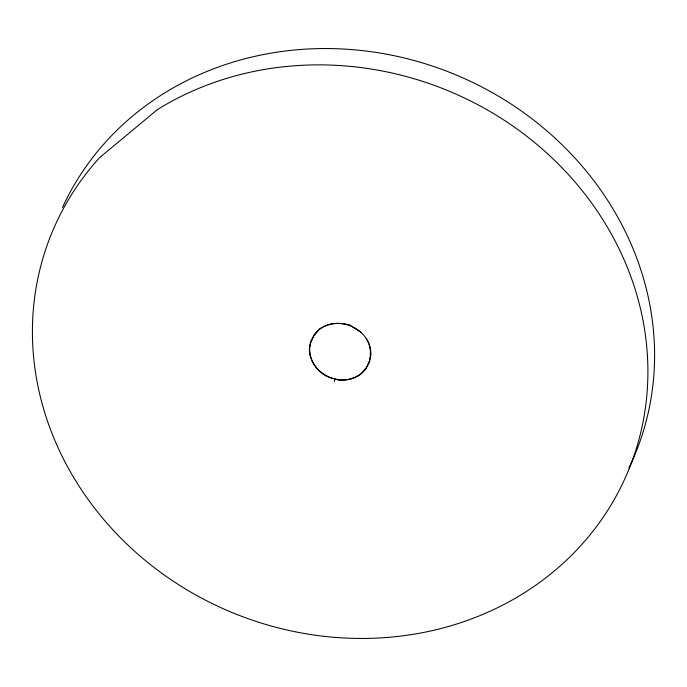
<?xml version="1.0" encoding="UTF-8"?>
<svg xmlns="http://www.w3.org/2000/svg" width="687" height="687" viewBox="0 0 687 687"><rect width="100%" height="100%" fill="white"/><g stroke="black" fill="none" stroke-linecap="round" stroke-linejoin="round"><path stroke-width="1.03" d="M334.311 381.474L334.998 378.923L338.665 380.151C349.168 380.572 359.172 377.094 366.034 368.833L369.554 360.538L370.903 355.042C371.658 326.462 331.967 311.821 314.268 334.492L310.756 342.787L309.408 348.283C308.712 373.47 340.975 389.04 360.838 374.2L366.609 367.184L369.469 362.298C370.894 354.234 371.255 345.965 366.248 338.957M349.4 325.578L349.554 325.02C339.241 322.066 328.489 322.984 319.464 329.125L313.693 336.141L310.833 341.027C305.93 356.991 316.905 374.467 332.654 378.511M310.069 355.772L310.687 355.746M349.554 325.02L361.396 332.585M62.491 207.491A311.812 282.366 22.3 0 1 467.203 79.829A311.812 282.366 22.3 0 1 628.94 467.993M157.357 109.645L99.512 157.718A311.812 282.366 22.3 0 0 267.999 625.101A311.812 282.366 22.3 0 0 641.787 314.483A311.812 282.366 22.3 0 0 157.357 109.645"/></g></svg>
